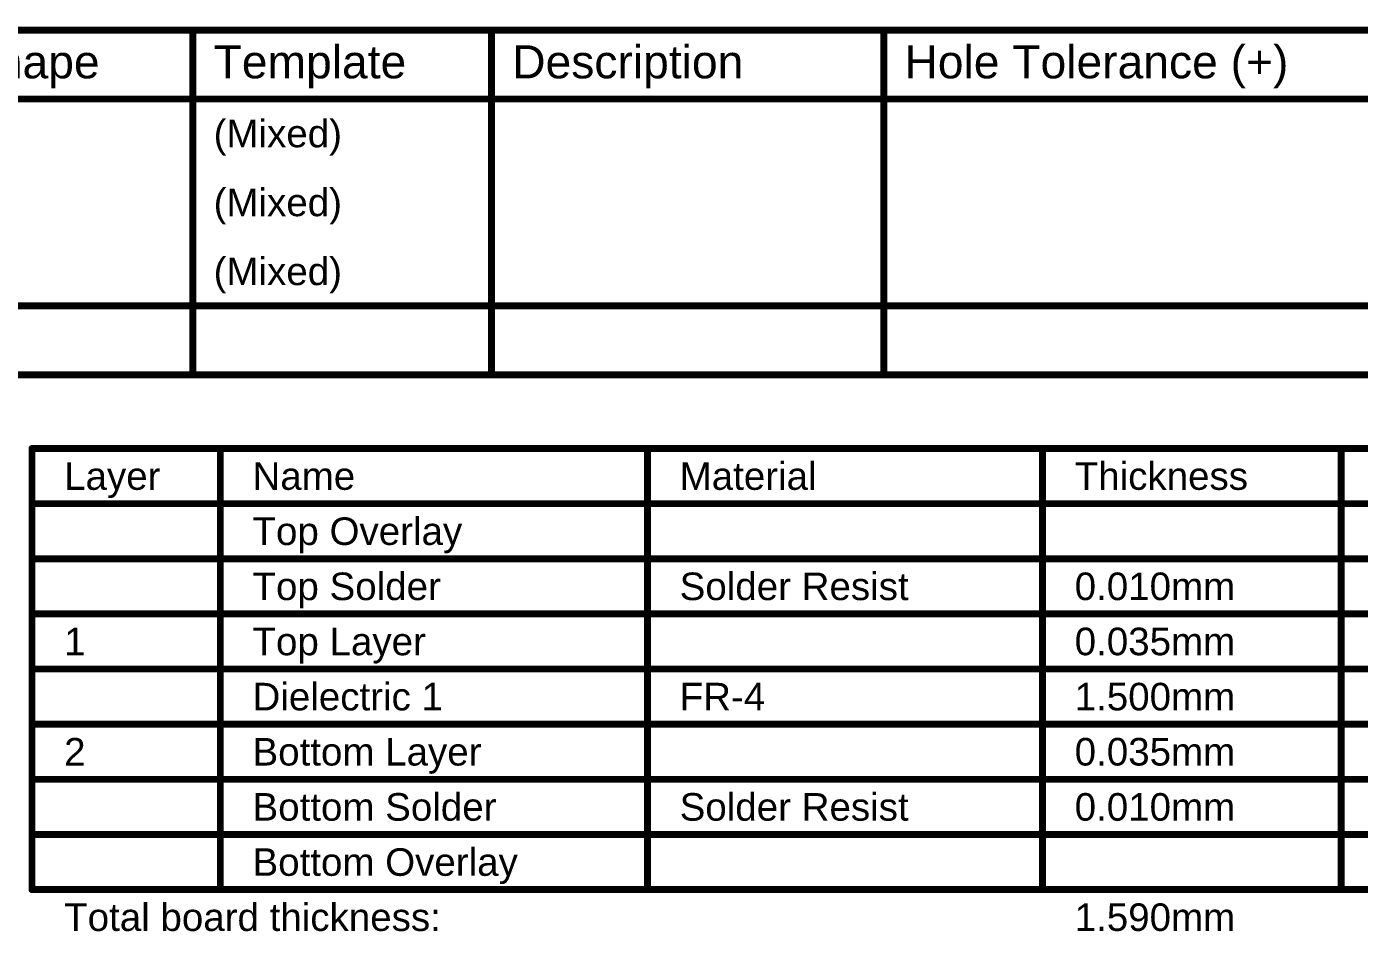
# Model space of a CAD drawing. Header units: inches. Extents: x -1 to 327, y 8 to 89.
# Drawn here: x 154.3 to 228, y 38.7 to 88.7 of the extents above; entities that cross this region are included whole.
import ezdxf

# ---------------------------------------------------------------- set-up
doc = ezdxf.new("R2010")
doc.units = ezdxf.units.IN
doc.layers.add('Drill Drawing', color=1, linetype='Continuous')
doc.layers.add('Fabrication', color=76, linetype='Continuous')
doc.styles.add('Arial', font='', dxfattribs={"height": 0.2})
doc.styles.get('Arial').set_extended_font_data('Arial')

msp = doc.modelspace()

# ---------------------------------------------------------------- linework, layer by layer
at = {"layer": 'Drill Drawing'}
for points in [[(4.61, 88.481, 0.381, 0.381, 0), (327.049, 88.481, 0.381, 0.381, 0)], [(163.495, 69.431, 0.381, 0.381, 0), (163.495, 88.481, 0.381, 0.381, 0)], [(180, 69.431, 0.381, 0.381, 0), (180, 88.481, 0.381, 0.381, 0)], [(201.686, 69.431, 0.381, 0.381, 0), (201.686, 88.481, 0.381, 0.381, 0)], [(4.61, 84.671, 0.381, 0.381, 0), (327.049, 84.671, 0.381, 0.381, 0)], [(4.61, 73.241, 0.381, 0.381, 0), (327.049, 73.241, 0.381, 0.381, 0)], [(4.61, 69.431, 0.381, 0.381, 0), (327.049, 69.431, 0.381, 0.381, 0)]]:
    msp.add_lwpolyline(points, format="xyseb", dxfattribs=at)
for points in [[(163.399, 88.481, 0.191, 0.191, 1), (163.59, 88.481, 0.191, 0.191, 1)], [(179.905, 88.481, 0.191, 0.191, 1), (180.095, 88.481, 0.191, 0.191, 1)], [(201.591, 88.481, 0.191, 0.191, 1), (201.781, 88.481, 0.191, 0.191, 1)], [(163.399, 69.431, 0.191, 0.191, 1), (163.59, 69.431, 0.191, 0.191, 1)], [(179.905, 69.431, 0.191, 0.191, 1), (180.095, 69.431, 0.191, 0.191, 1)], [(201.591, 69.431, 0.191, 0.191, 1), (201.781, 69.431, 0.191, 0.191, 1)]]:
    msp.add_lwpolyline(points, format="xyseb", close=True, dxfattribs=at)
at = {"layer": 'Fabrication'}
for points in [[(154.597, 65.354, 0.381, 0.381, 0), (269.883, 65.354, 0.381, 0.381, 0)], [(154.597, 40.97, 0.381, 0.381, 0), (154.597, 65.354, 0.381, 0.381, 0)], [(165.009, 40.97, 0.381, 0.381, 0), (165.009, 65.354, 0.381, 0.381, 0)], [(188.624, 40.97, 0.381, 0.381, 0), (188.624, 65.354, 0.381, 0.381, 0)], [(210.462, 40.97, 0.381, 0.381, 0), (210.462, 65.354, 0.381, 0.381, 0)], [(226.968, 40.97, 0.381, 0.381, 0), (226.968, 65.354, 0.381, 0.381, 0)], [(154.597, 62.306, 0.381, 0.381, 0), (269.883, 62.306, 0.381, 0.381, 0)], [(154.597, 59.258, 0.381, 0.381, 0), (165.009, 59.258, 0.381, 0.381, 0)], [(165.009, 59.258, 0.381, 0.381, 0), (188.624, 59.258, 0.381, 0.381, 0)], [(188.624, 59.258, 0.381, 0.381, 0), (210.462, 59.258, 0.381, 0.381, 0)], [(210.462, 59.258, 0.381, 0.381, 0), (226.968, 59.258, 0.381, 0.381, 0)], [(226.968, 59.258, 0.381, 0.381, 0), (241.443, 59.258, 0.381, 0.381, 0)], [(154.597, 56.21, 0.381, 0.381, 0), (165.009, 56.21, 0.381, 0.381, 0)], [(165.009, 56.21, 0.381, 0.381, 0), (188.624, 56.21, 0.381, 0.381, 0)], [(188.624, 56.21, 0.381, 0.381, 0), (210.462, 56.21, 0.381, 0.381, 0)], [(210.462, 56.21, 0.381, 0.381, 0), (226.968, 56.21, 0.381, 0.381, 0)], [(226.968, 56.21, 0.381, 0.381, 0), (241.443, 56.21, 0.381, 0.381, 0)], [(154.597, 53.162, 0.381, 0.381, 0), (165.009, 53.162, 0.381, 0.381, 0)], [(165.009, 53.162, 0.381, 0.381, 0), (188.624, 53.162, 0.381, 0.381, 0)], [(188.624, 53.162, 0.381, 0.381, 0), (210.462, 53.162, 0.381, 0.381, 0)], [(210.462, 53.162, 0.381, 0.381, 0), (226.968, 53.162, 0.381, 0.381, 0)], [(226.968, 53.162, 0.381, 0.381, 0), (241.443, 53.162, 0.381, 0.381, 0)], [(154.597, 50.114, 0.381, 0.381, 0), (165.009, 50.114, 0.381, 0.381, 0)], [(165.009, 50.114, 0.381, 0.381, 0), (188.624, 50.114, 0.381, 0.381, 0)], [(188.624, 50.114, 0.381, 0.381, 0), (210.462, 50.114, 0.381, 0.381, 0)], [(210.462, 50.114, 0.381, 0.381, 0), (226.968, 50.114, 0.381, 0.381, 0)], [(226.968, 50.114, 0.381, 0.381, 0), (241.443, 50.114, 0.381, 0.381, 0)], [(154.597, 47.066, 0.381, 0.381, 0), (165.009, 47.066, 0.381, 0.381, 0)], [(165.009, 47.066, 0.381, 0.381, 0), (188.624, 47.066, 0.381, 0.381, 0)], [(188.624, 47.066, 0.381, 0.381, 0), (210.462, 47.066, 0.381, 0.381, 0)], [(210.462, 47.066, 0.381, 0.381, 0), (226.968, 47.066, 0.381, 0.381, 0)], [(226.968, 47.066, 0.381, 0.381, 0), (241.443, 47.066, 0.381, 0.381, 0)], [(154.597, 44.018, 0.381, 0.381, 0), (165.009, 44.018, 0.381, 0.381, 0)], [(165.009, 44.018, 0.381, 0.381, 0), (188.624, 44.018, 0.381, 0.381, 0)], [(188.624, 44.018, 0.381, 0.381, 0), (210.462, 44.018, 0.381, 0.381, 0)], [(210.462, 44.018, 0.381, 0.381, 0), (226.968, 44.018, 0.381, 0.381, 0)], [(226.968, 44.018, 0.381, 0.381, 0), (241.443, 44.018, 0.381, 0.381, 0)], [(154.597, 40.97, 0.381, 0.381, 0), (165.009, 40.97, 0.381, 0.381, 0)], [(165.009, 40.97, 0.381, 0.381, 0), (188.624, 40.97, 0.381, 0.381, 0)], [(188.624, 40.97, 0.381, 0.381, 0), (210.462, 40.97, 0.381, 0.381, 0)], [(210.462, 40.97, 0.381, 0.381, 0), (226.968, 40.97, 0.381, 0.381, 0)], [(226.968, 40.97, 0.381, 0.381, 0), (241.443, 40.97, 0.381, 0.381, 0)]]:
    msp.add_lwpolyline(points, format="xyseb", dxfattribs=at)
for points in [[(154.502, 65.354, 0.191, 0.191, 1), (154.692, 65.354, 0.191, 0.191, 1)], [(154.502, 65.354, 0.191, 0.191, 1), (154.692, 65.354, 0.191, 0.191, 1)], [(164.914, 65.354, 0.191, 0.191, 1), (165.104, 65.354, 0.191, 0.191, 1)], [(188.529, 65.354, 0.191, 0.191, 1), (188.72, 65.354, 0.191, 0.191, 1)], [(210.367, 65.354, 0.191, 0.191, 1), (210.558, 65.354, 0.191, 0.191, 1)], [(226.873, 65.354, 0.191, 0.191, 1), (227.064, 65.354, 0.191, 0.191, 1)], [(154.502, 62.306, 0.191, 0.191, 1), (154.692, 62.306, 0.191, 0.191, 1)], [(154.502, 59.258, 0.191, 0.191, 1), (154.692, 59.258, 0.191, 0.191, 1)], [(164.914, 59.258, 0.191, 0.191, 1), (165.104, 59.258, 0.191, 0.191, 1)], [(164.914, 59.258, 0.191, 0.191, 1), (165.104, 59.258, 0.191, 0.191, 1)], [(188.529, 59.258, 0.191, 0.191, 1), (188.72, 59.258, 0.191, 0.191, 1)], [(188.529, 59.258, 0.191, 0.191, 1), (188.72, 59.258, 0.191, 0.191, 1)], [(210.367, 59.258, 0.191, 0.191, 1), (210.558, 59.258, 0.191, 0.191, 1)], [(210.367, 59.258, 0.191, 0.191, 1), (210.558, 59.258, 0.191, 0.191, 1)], [(226.873, 59.258, 0.191, 0.191, 1), (227.064, 59.258, 0.191, 0.191, 1)], [(226.873, 59.258, 0.191, 0.191, 1), (227.064, 59.258, 0.191, 0.191, 1)], [(154.502, 56.21, 0.191, 0.191, 1), (154.692, 56.21, 0.191, 0.191, 1)], [(164.914, 56.21, 0.191, 0.191, 1), (165.104, 56.21, 0.191, 0.191, 1)], [(164.914, 56.21, 0.191, 0.191, 1), (165.104, 56.21, 0.191, 0.191, 1)], [(188.529, 56.21, 0.191, 0.191, 1), (188.72, 56.21, 0.191, 0.191, 1)], [(188.529, 56.21, 0.191, 0.191, 1), (188.72, 56.21, 0.191, 0.191, 1)], [(210.367, 56.21, 0.191, 0.191, 1), (210.558, 56.21, 0.191, 0.191, 1)], [(210.367, 56.21, 0.191, 0.191, 1), (210.558, 56.21, 0.191, 0.191, 1)], [(226.873, 56.21, 0.191, 0.191, 1), (227.064, 56.21, 0.191, 0.191, 1)], [(226.873, 56.21, 0.191, 0.191, 1), (227.064, 56.21, 0.191, 0.191, 1)], [(154.502, 53.162, 0.191, 0.191, 1), (154.692, 53.162, 0.191, 0.191, 1)], [(164.914, 53.162, 0.191, 0.191, 1), (165.104, 53.162, 0.191, 0.191, 1)], [(164.914, 53.162, 0.191, 0.191, 1), (165.104, 53.162, 0.191, 0.191, 1)], [(188.529, 53.162, 0.191, 0.191, 1), (188.72, 53.162, 0.191, 0.191, 1)], [(188.529, 53.162, 0.191, 0.191, 1), (188.72, 53.162, 0.191, 0.191, 1)], [(210.367, 53.162, 0.191, 0.191, 1), (210.558, 53.162, 0.191, 0.191, 1)], [(210.367, 53.162, 0.191, 0.191, 1), (210.558, 53.162, 0.191, 0.191, 1)], [(226.873, 53.162, 0.191, 0.191, 1), (227.064, 53.162, 0.191, 0.191, 1)], [(226.873, 53.162, 0.191, 0.191, 1), (227.064, 53.162, 0.191, 0.191, 1)], [(154.502, 50.114, 0.191, 0.191, 1), (154.692, 50.114, 0.191, 0.191, 1)], [(164.914, 50.114, 0.191, 0.191, 1), (165.104, 50.114, 0.191, 0.191, 1)], [(164.914, 50.114, 0.191, 0.191, 1), (165.104, 50.114, 0.191, 0.191, 1)], [(188.529, 50.114, 0.191, 0.191, 1), (188.72, 50.114, 0.191, 0.191, 1)], [(188.529, 50.114, 0.191, 0.191, 1), (188.72, 50.114, 0.191, 0.191, 1)], [(210.367, 50.114, 0.191, 0.191, 1), (210.558, 50.114, 0.191, 0.191, 1)], [(210.367, 50.114, 0.191, 0.191, 1), (210.558, 50.114, 0.191, 0.191, 1)], [(226.873, 50.114, 0.191, 0.191, 1), (227.064, 50.114, 0.191, 0.191, 1)], [(226.873, 50.114, 0.191, 0.191, 1), (227.064, 50.114, 0.191, 0.191, 1)], [(154.502, 47.066, 0.191, 0.191, 1), (154.692, 47.066, 0.191, 0.191, 1)], [(164.914, 47.066, 0.191, 0.191, 1), (165.104, 47.066, 0.191, 0.191, 1)], [(164.914, 47.066, 0.191, 0.191, 1), (165.104, 47.066, 0.191, 0.191, 1)], [(188.529, 47.066, 0.191, 0.191, 1), (188.72, 47.066, 0.191, 0.191, 1)], [(188.529, 47.066, 0.191, 0.191, 1), (188.72, 47.066, 0.191, 0.191, 1)], [(210.367, 47.066, 0.191, 0.191, 1), (210.558, 47.066, 0.191, 0.191, 1)], [(210.367, 47.066, 0.191, 0.191, 1), (210.558, 47.066, 0.191, 0.191, 1)], [(226.873, 47.066, 0.191, 0.191, 1), (227.064, 47.066, 0.191, 0.191, 1)], [(226.873, 47.066, 0.191, 0.191, 1), (227.064, 47.066, 0.191, 0.191, 1)], [(154.502, 44.018, 0.191, 0.191, 1), (154.692, 44.018, 0.191, 0.191, 1)], [(164.914, 44.018, 0.191, 0.191, 1), (165.104, 44.018, 0.191, 0.191, 1)], [(164.914, 44.018, 0.191, 0.191, 1), (165.104, 44.018, 0.191, 0.191, 1)], [(188.529, 44.018, 0.191, 0.191, 1), (188.72, 44.018, 0.191, 0.191, 1)], [(188.529, 44.018, 0.191, 0.191, 1), (188.72, 44.018, 0.191, 0.191, 1)], [(210.367, 44.018, 0.191, 0.191, 1), (210.558, 44.018, 0.191, 0.191, 1)], [(210.367, 44.018, 0.191, 0.191, 1), (210.558, 44.018, 0.191, 0.191, 1)], [(226.873, 44.018, 0.191, 0.191, 1), (227.064, 44.018, 0.191, 0.191, 1)], [(226.873, 44.018, 0.191, 0.191, 1), (227.064, 44.018, 0.191, 0.191, 1)], [(154.502, 40.97, 0.191, 0.191, 1), (154.692, 40.97, 0.191, 0.191, 1)], [(154.502, 40.97, 0.191, 0.191, 1), (154.692, 40.97, 0.191, 0.191, 1)], [(164.914, 40.97, 0.191, 0.191, 1), (165.104, 40.97, 0.191, 0.191, 1)], [(164.914, 40.97, 0.191, 0.191, 1), (165.104, 40.97, 0.191, 0.191, 1)], [(164.914, 40.97, 0.191, 0.191, 1), (165.104, 40.97, 0.191, 0.191, 1)], [(188.529, 40.97, 0.191, 0.191, 1), (188.72, 40.97, 0.191, 0.191, 1)], [(188.529, 40.97, 0.191, 0.191, 1), (188.72, 40.97, 0.191, 0.191, 1)], [(188.529, 40.97, 0.191, 0.191, 1), (188.72, 40.97, 0.191, 0.191, 1)], [(210.367, 40.97, 0.191, 0.191, 1), (210.558, 40.97, 0.191, 0.191, 1)], [(210.367, 40.97, 0.191, 0.191, 1), (210.558, 40.97, 0.191, 0.191, 1)], [(210.367, 40.97, 0.191, 0.191, 1), (210.558, 40.97, 0.191, 0.191, 1)], [(226.873, 40.97, 0.191, 0.191, 1), (227.064, 40.97, 0.191, 0.191, 1)], [(226.873, 40.97, 0.191, 0.191, 1), (227.064, 40.97, 0.191, 0.191, 1)], [(226.873, 40.97, 0.191, 0.191, 1), (227.064, 40.97, 0.191, 0.191, 1)]]:
    msp.add_lwpolyline(points, format="xyseb", close=True, dxfattribs=at)

# ---------------------------------------------------------------- texts
at = {"layer": 'Drill Drawing', "style": 'Arial'}
for s, height, p in [('Pad Shape', 1.8288, (145.694, 85.814)), ('Template', 1.8288, (164.638, 85.814)), ('Description', 1.8288, (181.143, 85.814)), ('Hole Tolerance (+)', 1.8288, (202.829, 85.814)), ('(Mixed)', 1.524, (164.638, 82.004)), ('(Mixed)', 1.524, (164.638, 78.194)), ('(Mixed)', 1.524, (164.638, 74.384))]:
    msp.add_text(s, height=height, dxfattribs=at).set_placement(p)
at = {"layer": 'Fabrication', "style": 'Arial'}
for s, p in [('Layer', (156.375, 63.068)), ('Name', (166.787, 63.068)), ('Material', (190.402, 63.068)), ('Thickness', (212.24, 63.068)), ('Top Overlay', (166.787, 60.02)), ('Top Solder', (166.787, 56.972)), ('Solder Resist', (190.402, 56.972)), ('0.010mm', (212.24, 56.972)), ('1', (156.375, 53.924)), ('Top Layer', (166.787, 53.924)), ('0.035mm', (212.24, 53.924)), ('Dielectric 1', (166.787, 50.876)), ('FR-4', (190.402, 50.876)), ('1.500mm', (212.24, 50.876)), ('2', (156.375, 47.828)), ('0.035mm', (212.24, 47.828)), ('Bottom Layer', (166.787, 47.828)), ('Bottom Solder', (166.787, 44.78)), ('Solder Resist', (190.402, 44.78)), ('0.010mm', (212.24, 44.78)), ('Bottom Overlay', (166.787, 41.732)), ('Total board thickness:', (156.375, 38.684)), ('1.590mm', (212.24, 38.684))]:
    msp.add_text(s, height=1.524, dxfattribs=at).set_placement(p)

doc.saveas('drawing.dxf')
